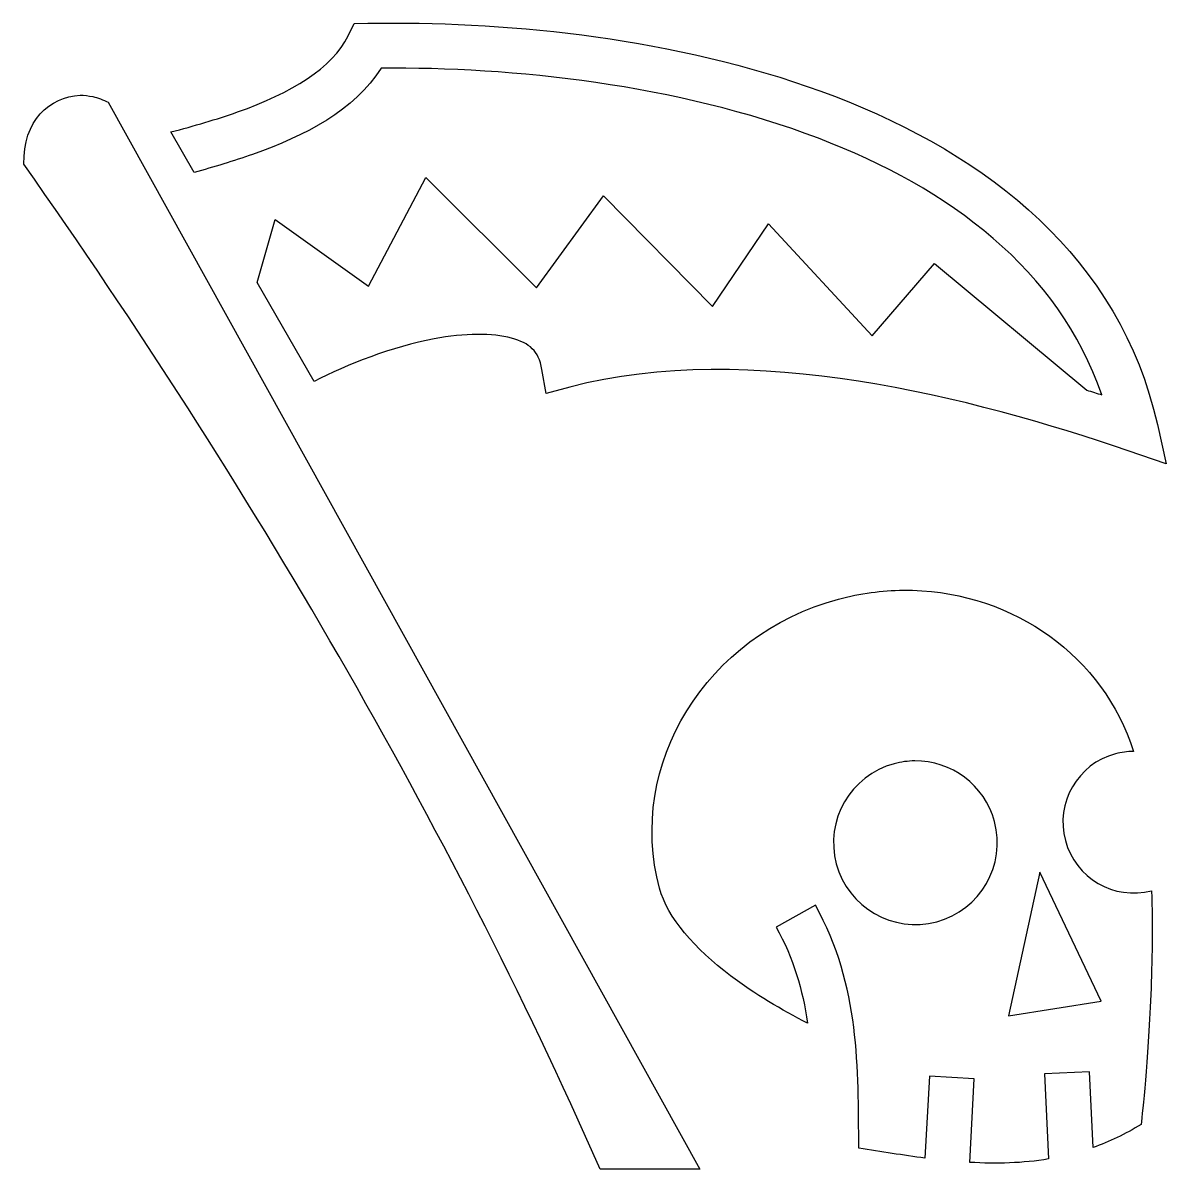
# Model space of a CAD drawing. Header units: centimetres. Extents: x -10.1 to 9.9, y -10.1 to 9.9.
import ezdxf

# ---------------------------------------------------------------- set-up
doc = ezdxf.new("R2010")
doc.units = ezdxf.units.CM
doc.header["$MEASUREMENT"] = 0
doc.layers.add('Layer 1', color=7, linetype='Continuous')

msp = doc.modelspace()

# ---------------------------------------------------------------- linework, layer by layer
at = {"layer": 'Layer 1'}
for points, knots in [([(-3.57901, 9.93983), (-3.7341, 9.93966), (-3.88629, 9.93869), (-4.03628, 9.93582), (-4.03628, 9.93582), (-4.03628, 9.93582), (-4.2774, 9.93055), (-4.2774, 9.93055), (-4.2774, 9.93055), (-4.2774, 9.93055), (-4.38282, 9.71444), (-4.38282, 9.71444), (-4.38282, 9.71444), (-4.65624, 9.15331), (-5.37748, 8.71422), (-6.31989, 8.38088), (-6.31989, 8.38088), (-6.68802, 8.25067), (-7.08406, 8.13618), (-7.48879, 8.03034), (-7.48879, 8.03034), (-7.48879, 8.03034), (-7.08157, 7.32141), (-7.08157, 7.32141), (-7.08157, 7.32141), (-6.73356, 7.41587), (-6.38854, 7.52019), (-6.05634, 7.63767), (-6.05634, 7.63767), (-5.12683, 7.96637), (-4.27462, 8.40757), (-3.80562, 9.14783), (-3.80562, 9.14783), (-1.51581, 9.1706), (1.38804, 8.86412), (3.85579, 7.91965), (3.85579, 7.91965), (6.1655, 7.03568), (8.05783, 5.62643), (8.82368, 3.42353), (8.82368, 3.42353), (8.73669, 3.4517), (8.64636, 3.47974), (8.55747, 3.50787), (8.55747, 3.50787), (8.55747, 3.50787), (5.88908, 5.72561), (5.88908, 5.72561), (5.88908, 5.72561), (5.88908, 5.72561), (4.79794, 4.46057), (4.79794, 4.46057), (4.79794, 4.46057), (4.79794, 4.46057), (2.97949, 6.42012), (2.97949, 6.42012), (2.97949, 6.42012), (2.97949, 6.42012), (2.00305, 4.97321), (2.00305, 4.97321), (2.00305, 4.97321), (2.00305, 4.97321), (0.09368, 6.90901), (0.09368, 6.90901), (0.09368, 6.90901), (0.09368, 6.90901), (-1.08314, 5.30136), (-1.08314, 5.30136), (-1.08314, 5.30136), (-1.08314, 5.30136), (-3.02287, 7.23307), (-3.02287, 7.23307), (-3.02287, 7.23307), (-3.02287, 7.23307), (-4.02562, 5.33028), (-4.02562, 5.33028), (-4.02562, 5.33028), (-4.02562, 5.33028), (-5.66098, 6.49918), (-5.66098, 6.49918), (-5.66098, 6.49918), (-5.66098, 6.49918), (-5.97328, 5.39092), (-5.97328, 5.39092), (-5.97328, 5.39092), (-5.97328, 5.39092), (-4.97837, 3.65807), (-4.97837, 3.65807), (-4.97837, 3.65807), (-4.40489, 3.95704), (-3.60298, 4.26824), (-2.87524, 4.40529), (-2.87524, 4.40529), (-2.34367, 4.50523), (-1.84773, 4.5129), (-1.52194, 4.41836), (-1.52194, 4.41836), (-1.19611, 4.3239), (-1.0481, 4.20069), (-0.98826, 3.87018), (-0.98826, 3.87018), (-0.98826, 3.87018), (-0.91181, 3.44985), (-0.91181, 3.44985), (-0.91181, 3.44985), (-0.91181, 3.44985), (-0.49941, 3.55923), (-0.49941, 3.55923), (-0.49941, 3.55923), (2.64666, 4.39319), (6.58523, 3.37129), (9.28229, 2.44444), (9.28229, 2.44444), (9.28229, 2.44444), (9.9477, 2.21505), (9.9477, 2.21505), (9.9477, 2.21505), (9.9477, 2.21505), (9.79488, 2.90298), (9.79488, 2.90298), (9.79488, 2.90298), (9.14117, 5.8282), (6.82417, 7.62819), (4.13777, 8.65624), (4.13777, 8.65624), (1.61929, 9.6202), (-1.25277, 9.94122), (-3.57897, 9.93983), (-3.57897, 9.93983), (-3.57897, 9.93983), (-3.57901, 9.93983), (-3.57901, 9.93983)], [0, 0, 0, 0, 0.02941176, 0.02941176, 0.02941176, 0.02941176, 0.05882353, 0.05882353, 0.05882353, 0.05882353, 0.08823529, 0.08823529, 0.08823529, 0.08823529, 0.11764706, 0.11764706, 0.11764706, 0.11764706, 0.14705882, 0.14705882, 0.14705882, 0.14705882, 0.17647059, 0.17647059, 0.17647059, 0.17647059, 0.20588235, 0.20588235, 0.20588235, 0.20588235, 0.23529412, 0.23529412, 0.23529412, 0.23529412, 0.26470588, 0.26470588, 0.26470588, 0.26470588, 0.29411765, 0.29411765, 0.29411765, 0.29411765, 0.32352941, 0.32352941, 0.32352941, 0.32352941, 0.35294118, 0.35294118, 0.35294118, 0.35294118, 0.38235294, 0.38235294, 0.38235294, 0.38235294, 0.41176471, 0.41176471, 0.41176471, 0.41176471, 0.44117647, 0.44117647, 0.44117647, 0.44117647, 0.47058824, 0.47058824, 0.47058824, 0.47058824, 0.5, 0.5, 0.5, 0.5, 0.52941176, 0.52941176, 0.52941176, 0.52941176, 0.55882353, 0.55882353, 0.55882353, 0.55882353, 0.58823529, 0.58823529, 0.58823529, 0.58823529, 0.61764706, 0.61764706, 0.61764706, 0.61764706, 0.64705882, 0.64705882, 0.64705882, 0.64705882, 0.67647059, 0.67647059, 0.67647059, 0.67647059, 0.70588235, 0.70588235, 0.70588235, 0.70588235, 0.73529412, 0.73529412, 0.73529412, 0.73529412, 0.76470588, 0.76470588, 0.76470588, 0.76470588, 0.79411765, 0.79411765, 0.79411765, 0.79411765, 0.82352941, 0.82352941, 0.82352941, 0.82352941, 0.85294118, 0.85294118, 0.85294118, 0.85294118, 0.88235294, 0.88235294, 0.88235294, 0.88235294, 0.91176471, 0.91176471, 0.91176471, 0.91176471, 0.94117647, 0.94117647, 0.94117647, 0.94117647, 1, 1, 1, 1]), ([(-9.07792, 8.6734), (-9.61016, 8.65291), (-10.08004, 8.22558), (-10.06364, 7.4663), (-10.06364, 7.4663), (-6.0969, 1.82802), (-2.67092, -4.03067), (0.03432, -10.14144), (0.03432, -10.14144), (0.03432, -10.14144), (1.7816, -10.14144), (1.7816, -10.14144), (1.7816, -10.14144), (1.7816, -10.14144), (-8.58515, 8.55082), (-8.58515, 8.55082), (-8.58515, 8.55082), (-8.67214, 8.58869), (-8.76816, 8.63347), (-8.85659, 8.6497), (-8.85659, 8.6497), (-8.93401, 8.66387), (-9.00207, 8.67656), (-9.07797, 8.67344), (-9.07797, 8.67344), (-9.07797, 8.67344), (-9.07792, 8.6734), (-9.07792, 8.6734)], [0, 0, 0, 0, 0.125, 0.125, 0.125, 0.125, 0.25, 0.25, 0.25, 0.25, 0.375, 0.375, 0.375, 0.375, 0.5, 0.5, 0.5, 0.5, 0.625, 0.625, 0.625, 0.625, 0.75, 0.75, 0.75, 0.75, 1, 1, 1, 1]), ([(5.34479, 0.00127), (4.97131, -0.0021), (4.58965, -0.05186), (4.20752, -0.15416), (4.20752, -0.15416), (1.87871, -0.77757), (0.49493, -3.06712), (1.07267, -5.22089), (1.07267, -5.22089), (1.21001, -5.7331), (1.69321, -6.2842), (2.31528, -6.75344), (2.31528, -6.75344), (2.74075, -7.07434), (3.22126, -7.35665), (3.66731, -7.58499), (3.66731, -7.58499), (3.5807, -7.00543), (3.41978, -6.44519), (3.11643, -5.90089), (3.11643, -5.90089), (3.11643, -5.90089), (3.80432, -5.51741), (3.80432, -5.51741), (3.80432, -5.51741), (4.59328, -6.93362), (4.55141, -8.38981), (4.56461, -9.77241), (4.56461, -9.77241), (4.95762, -9.83693), (5.34303, -9.9006), (5.72296, -9.94901), (5.72296, -9.94901), (5.72296, -9.94901), (5.80063, -8.5153), (5.80063, -8.5153), (5.80063, -8.5153), (5.80063, -8.5153), (6.58736, -8.55747), (6.58736, -8.55747), (6.58736, -8.55747), (6.58736, -8.55747), (6.50825, -10.02407), (6.50825, -10.02407), (6.50825, -10.02407), (6.9769, -10.05127), (7.43662, -10.04001), (7.88925, -9.96478), (7.88925, -9.96478), (7.88925, -9.96478), (7.81942, -8.47309), (7.81942, -8.47309), (7.81942, -8.47309), (7.81942, -8.47309), (8.60741, -8.43754), (8.60741, -8.43754), (8.60741, -8.43754), (8.60741, -8.43754), (8.66805, -9.76457), (8.66805, -9.76457), (8.66805, -9.76457), (8.95112, -9.66358), (9.23158, -9.53096), (9.51006, -9.35862), (9.51006, -9.35862), (9.53705, -9.1245), (9.63066, -8.27794), (9.68012, -7.0829), (9.68012, -7.0829), (9.70394, -6.50638), (9.71234, -5.87846), (9.69328, -5.26567), (9.69328, -5.26567), (9.03398, -5.43535), (8.35972, -5.04374), (8.18312, -4.38541), (8.18312, -4.38541), (8.00551, -3.72316), (8.39902, -3.04223), (9.06207, -2.86471), (9.06207, -2.86471), (9.16568, -2.83701), (9.27055, -2.8236), (9.37306, -2.82254), (9.37306, -2.82254), (9.37306, -2.82254), (9.37575, -2.82256), (9.37575, -2.82256), (9.37575, -2.82256), (8.85177, -1.16013), (7.28367, -0.04693), (5.50418, 0), (5.50418, 0), (5.45122, 0.00139), (5.39813, 0.00181), (5.34479, 0.00127)], [0, 0, 0, 0, 0.04, 0.04, 0.04, 0.04, 0.08, 0.08, 0.08, 0.08, 0.12, 0.12, 0.12, 0.12, 0.16, 0.16, 0.16, 0.16, 0.2, 0.2, 0.2, 0.2, 0.24, 0.24, 0.24, 0.24, 0.28, 0.28, 0.28, 0.28, 0.32, 0.32, 0.32, 0.32, 0.36, 0.36, 0.36, 0.36, 0.4, 0.4, 0.4, 0.4, 0.44, 0.44, 0.44, 0.44, 0.48, 0.48, 0.48, 0.48, 0.52, 0.52, 0.52, 0.52, 0.56, 0.56, 0.56, 0.56, 0.6, 0.6, 0.6, 0.6, 0.64, 0.64, 0.64, 0.64, 0.68, 0.68, 0.68, 0.68, 0.72, 0.72, 0.72, 0.72, 0.76, 0.76, 0.76, 0.76, 0.8, 0.8, 0.8, 0.8, 0.84, 0.84, 0.84, 0.84, 0.88, 0.88, 0.88, 0.88, 0.92, 0.92, 0.92, 0.92, 1, 1, 1, 1]), ([(5.54382, -2.98996), (6.18275, -2.98363), (6.76888, -3.407), (6.9419, -4.05209), (6.9419, -4.05209), (7.14696, -4.8166), (6.69395, -5.60244), (5.9286, -5.80733), (5.9286, -5.80733), (5.16312, -6.01218), (4.37572, -5.55841), (4.17062, -4.79391), (4.17062, -4.79391), (3.96568, -4.0294), (4.41992, -3.24356), (5.18535, -3.03867), (5.18535, -3.03867), (5.3049, -3.00662), (5.42541, -2.9911), (5.54378, -2.98992), (5.54378, -2.98992), (5.54378, -2.98992), (5.54382, -2.98996), (5.54382, -2.98996)], [0, 0, 0, 0, 0.14285714, 0.14285714, 0.14285714, 0.14285714, 0.28571429, 0.28571429, 0.28571429, 0.28571429, 0.42857143, 0.42857143, 0.42857143, 0.42857143, 0.57142857, 0.57142857, 0.57142857, 0.57142857, 0.71428571, 0.71428571, 0.71428571, 0.71428571, 1, 1, 1, 1]), ([(7.73386, -4.93762), (7.73386, -4.93762), (8.81311, -7.19892), (8.81311, -7.19892), (8.81311, -7.19892), (8.81311, -7.19892), (7.18699, -7.45446), (7.18699, -7.45446), (7.18699, -7.45446), (7.18699, -7.45446), (7.73391, -4.93762), (7.73391, -4.93762), (7.73391, -4.93762), (7.73391, -4.93762), (7.73386, -4.93762), (7.73386, -4.93762)], [0, 0, 0, 0, 0.2, 0.2, 0.2, 0.2, 0.4, 0.4, 0.4, 0.4, 0.6, 0.6, 0.6, 0.6, 1, 1, 1, 1])]:
    msp.add_open_spline(points, degree=3, knots=knots, dxfattribs=at)

doc.saveas('drawing.dxf')
